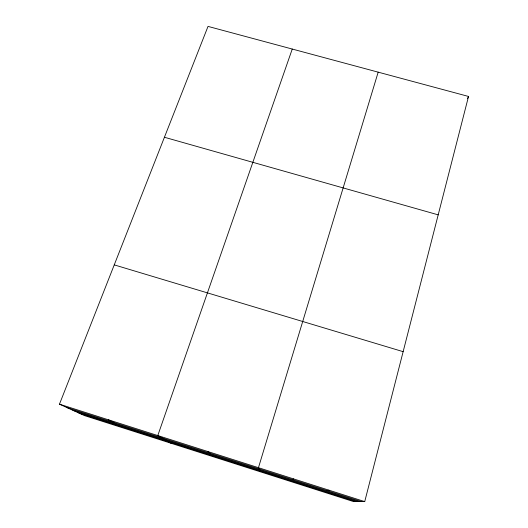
<?xml version="1.0" encoding="UTF-8"?>
<svg xmlns="http://www.w3.org/2000/svg" width="528" height="528" viewBox="0 0 528 528"><rect width="100%" height="100%" fill="white"/><g stroke="black" fill="none" stroke-linecap="round" stroke-linejoin="round"><path stroke-width="0.79" d="M364.729 501.6L468.527 96.446L208.025 26.4L59.473 404.177L84.454 415.602L353.384 501.534L364.729 501.6L59.473 404.177M378.18 72.151L258.456 467.683L260.02 471.702M292.255 49.045L157.786 435.554L171.323 443.362M467.498 98.558L468.527 96.446M292.816 479.668L293.588 478.896M326.997 490.585L329.01 490.202M164.432 137.26L438.194 214.856M114.246 264.878L403.141 351.668M66.66 407.464L361.456 501.58M72.897 410.315L358.618 501.567M78.936 413.074L355.879 501.554M108.339 419.773L113.903 422.545M207.821 451.526L210.019 453.235"/></g></svg>
